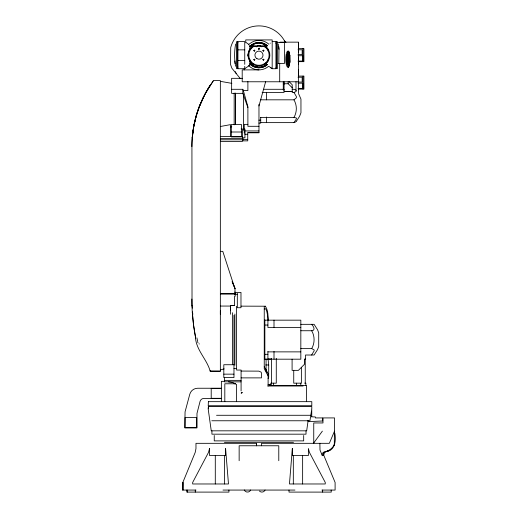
<?xml version="1.0" encoding="UTF-8"?>
<svg xmlns="http://www.w3.org/2000/svg" width="518" height="518" viewBox="0 0 518 518"><rect width="100%" height="100%" fill="white"/><g stroke="black" fill="none" stroke-linecap="round" stroke-linejoin="round"><path stroke-width="0.78" d="M220.351 314.173L220.351 310.794M230.51 307.86L230.51 310.502M256.423 443.324L256.423 445.765L256.423 443.324L195.972 443.324L195.979 448.536L195.202 452.421L182.835 482.446L182.848 490.067L195.985 490.067M288.409 62.678C288.176 62.846 288.027 56.566 288.319 54.817C289.478 54.196 289.083 48.439 288.83 54.396C287.859 55.717 287.063 62.464 289.076 63.002L289.374 65.223L289.076 63.002M288.073 54.053C287.755 53.315 289.271 47.837 287.652 54.422L287.322 62.639A1.276 0.337 -90 0 0 287.529 63.818L288.487 64.284L288.591 66.919A8.126 2.15 -90 0 0 289.057 66.116L289.031 64.251L288.96 66.116A8.126 2.15 90 0 1 288.494 66.919M289.433 53.691L289.225 60.904L289.853 62.885L289.601 62.141C287.522 61.04 288.83 55.834 289.53 53.691C288.487 55.724 289.173 61.59 289.122 61.869M334.311 444.884L334.511 417.922L322.986 417.922L322.986 422.953L313.753 422.953L313.746 443.324M289.329 55.167L289.342 61.286L289.756 62.885L289.504 62.141M288.694 53.05L288.319 54.461A1.392 0.369 -90 0 0 287.93 55.316L287.924 62.561L287.801 55.853A1.392 0.369 90 0 1 288.176 54.461L288.222 54.461C288.688 53.548 289.212 51.878 288.267 51.14M289.679 55.776C289.983 53.192 288.163 61.111 290.002 61.435M278.801 63.643L278.982 49.307L278.257 44.069M289.905 61.435L289.782 54.999M334.511 443.673C333.87 447.235 330.108 449.741 327.13 451.333M287.743 53.445L287.872 51.042A8.126 2.15 -90 0 0 285.794 59.745A8.126 2.15 -90 0 0 288.176 67.249L287.807 64.374C285.23 63.533 286.745 56.779 287.192 54.273L287.516 54.241A1.399 0.369 -90 0 0 287.84 53.445L287.872 52.836L287.749 53.704A1.399 0.369 90 0 1 287.574 54.086L287.574 54.086M288.863 54.539L288.617 61.642L288.973 62.594L289.012 52.124M287.516 63.539C287.587 63.623 286.933 56.514 287.652 54.422M288.176 54.053L288.267 53.199M287.911 55.076L287.93 55.316M308.061 420.972L306.675 430.827L211.253 430.827L208.158 408.773L208.391 406.539L208.767 406.539M211.81 420.765L309.926 420.765L311.752 409.168L311.752 416.815M289.53 53.691L289.258 55.012M307.575 420.765L308.385 420.972L308.385 421.613L322.682 420.985L322.682 417.922L315.365 417.922L315.365 416.971L311.674 416.809M288.694 54.824L289.148 54.448L288.914 52.124M289.277 64.128L289.193 63.338M193.654 126.891C195.927 114.219 200.401 101.949 206.831 90.792M289.277 65.229A8.126 2.15 90 0 0 289.536 64.187L289.556 62.885L288.798 62.548M289.756 62.885L289.763 62.354M235.612 44.069C234.272 51.308 234.272 58.994 235.612 66.233M258.968 105.957L265.617 81.773M289.012 53.373L288.921 54.157M287.192 54.273L287.153 54.396A1.412 0.376 -90 0 0 286.933 55.685L286.959 63.436L286.836 62.866L287.315 64.374L286.94 63.934M289.303 53.574L289.232 54.241M287.516 54.804L287.419 55.711M334.511 431.131L329.344 443.324L261.506 443.324L261.506 445.765M288.416 54.817L288.325 55.64M203.814 96.387L199.572 105.905L196.309 115.527L193.667 126.787L192.223 138.079L193.771 126.224L196.147 116.077L199.093 107.148L203.542 96.931L207.744 89.232L213.494 80.568L220.351 80.588L220.351 371.179L210.191 371.153C206.753 358.883 195.81 349.883 195.39 336.551A203.289 201.088 -59.3 0 1 191.861 299.028M288.791 54.824L288.72 55.497M237.322 43.389L237.93 42.204L237.322 41.984M276.547 66.913L275.932 68.104L276.547 68.324M237.93 66.932L237.322 68.111L237.93 68.324M275.932 43.376L276.547 42.198L275.932 41.984M205.51 93.156L207.912 88.96M207.498 89.646L210.114 85.444M334.078 445.441L333.236 446.548M208.612 87.814L209.984 85.645M288.319 54.817L288.824 54.157M289.834 55.523L289.879 61.105M210.353 85.088L210.658 84.622L210.263 85.217M266.394 47.805L266.187 47.028L264.245 45.908M286.946 54.701L287.296 54.273M213.183 80.989L205.232 93.667L199.087 107.161A111.707 111.396 72.7 0 0 191.932 146.607L192.023 305.607M313.753 442.968L322.371 431.131M287.419 54.804L287.749 54.422M296.549 121.024L299.579 116.317L300.952 112.82L300.952 99.1L298.698 93.959M311.596 355.018L314.083 350.977A2.81 1.463 -53.2 0 0 314.102 349.883L311.713 348.62L300.829 348.62M260.716 122.624L293.952 122.624L296.361 118.9A2.817 1.185 -49.1 0 0 296.387 118L293.952 117.431L260.716 117.431M264.245 64.4L267.424 61.985L268.11 61.033L268.11 59.564M325.168 451.813L324.067 452.81L323.789 455.672L323.569 454.195L324.067 452.81L326.586 451.456C335.308 450.284 336.098 440.164 334.829 433.262M329.208 450.265C326.923 451.884 320.759 451.197 322.306 455.672L319.994 450.019L319.871 443.324M241.187 393.045L242.029 392.45L241.187 393.045L242.133 392.786M244.742 64.349L244.742 41.576L237.93 41.576L237.93 68.726L244.742 68.726L249.818 65.21L249.818 59.466M250.906 46.173C255.251 42.146 262.432 42.055 266.848 46.018M266.375 64.582C261.862 68.525 254.72 67.826 250.427 63.856A12.192 12.192 0 0 0 266.912 64.4M264.685 64.4L264.413 64.297M260.716 99.268L260.716 99.819L293.952 99.819L296.361 97.798A2.817 1.671 58.5 0 0 296.387 96.575L293.952 92.405A18.033 3.134 0 0 0 293.952 89.297L292.217 89.297M259.932 45.804L261.35 46.575L264.478 46.614A10.159 10.159 0 0 1 266.64 61.81A10.159 10.159 0 0 1 251.288 61.81A10.159 10.159 0 0 1 253.451 46.614L256.578 46.575L258.003 45.804M327.085 451.456L329.94 450.265M268.11 320.778C268.065 315.915 268.233 310.366 265.371 306.216L264.251 306.65L264.251 368.719L267.864 375.466A21.75 4.876 82.4 0 1 268.11 375.938M235.47 383.553L234.317 383.78M300.829 330.737L311.713 330.737C316.064 330.588 313.377 325.861 311.596 324.333M256.268 46.614L256.876 46.452M220.351 369.91L224.164 368.887M249.818 46.601L250.026 45.422M220.351 126.502L230.51 124.631L230.51 136.623M230.51 126.968L231.734 126.755M264.601 46.808L266.071 46.626M326.036 451.456L326.359 451.443M272.177 41.576L275.932 41.576L275.932 68.726L272.177 68.726L272.177 39.912L245.752 39.912L245.752 42.813M277.713 42.554L284.531 42.554M253.684 45.908C251.359 46.452 248.821 50.091 248.31 52.972A8.961 7.343 90 0 0 248.31 57.33L250.019 61.338L251.981 63.487L253.684 64.4M258.087 45.908L260.055 45.908M298.264 48.647L303.917 48.647L303.917 61.655L298.264 61.655M298.025 49.786L302.175 49.786L302.175 54.623L298.025 54.623M237.93 49.857L244.742 49.857M288.17 51.14L288.694 51.56M288.487 54.053L288.597 51.56M298.09 55.743L302.823 55.743L302.823 61.066L298.09 61.066M237.93 60.451L244.742 60.451M289.704 60.988L289.795 61.435M287.904 62.995L288.254 63.384L287.801 62.05L288.021 63.28L288.947 63.798L288.96 64.789L288.688 63.384M278.153 63.384L284.531 63.384L284.531 42.146M288.85 63.798L288.584 63.384M289.536 64.187L289.381 62.594M253.522 64.297L253.244 64.4M288.254 63.915L288.487 64.284L288.157 63.915M287.71 64.374L288.073 64.789L287.807 64.374M258.968 69.885L242.197 69.885L242.197 81.773L298.549 81.773L298.549 42.146L280.024 42.146L280.024 42.554M298.264 76.088L303.917 76.088L303.917 89.09L298.264 89.09M298.025 77.221L302.175 77.221L302.175 82.058L298.025 82.058M242.469 78.328L231.63 78.328L231.63 93.357L242.806 93.357L247.889 107.556M283.275 83.016L284.084 83.016M298.09 83.178L302.823 83.178L302.823 88.5L298.09 88.5M283.275 83.275L284.084 83.275M284.084 83.741L288.15 83.741L292.217 87.743M283.275 84.188L284.084 84.188M231.63 89.297L242.806 89.297A37.71 6.481 72.5 0 1 243.324 90.488M263.558 89.297L283.346 89.297M283.275 89.394L284.084 89.394M284.084 90.022L283.275 90.022L283.275 81.779L284.084 81.773L284.084 92.405L262.134 92.405M293.952 92.405L292.217 92.405L292.217 84.745L289.199 81.773M258.883 120.163L260.716 120.163M258.883 123.103L260.716 123.103L260.716 117.346M247.889 124.372L244.231 124.372L244.231 132.971L244.943 132.971M258.968 126.301L247.889 126.301L247.889 106.663L243.324 90.54L247.889 90.54L247.889 81.572M241.116 128.95L242.502 128.95L242.502 141.414L220.351 141.414M244.231 129.099L244.943 129.099L244.943 137.794L243.11 137.794L243.11 140.864L247.74 140.864L247.74 132.789L258.968 132.789L258.968 104.345M244.943 130.937L258.968 130.937M231.326 132.006L241.485 132.006M247.889 132.381L258.968 132.381M244.943 134.279L247.74 134.279M220.351 136.623L241.485 136.577L241.485 124.527L231.326 124.527L231.326 136.907L242.502 136.907M220.351 138.643L242.502 138.643M243.11 139.374L247.74 139.374M220.351 139.815L242.502 139.815M220.351 251.347L222.792 251.347L234.984 288.824M234.984 291.919L235.185 296.29L234.576 296.29L234.576 305.542L230.51 305.542M220.351 293.512L234.984 293.512M220.351 294.107L235.185 294.107M235.593 294.295L237.322 294.295M234.576 305.406L230.51 305.406L230.51 308.093M220.351 306.06L230.51 306.06M264.86 320.169L300.829 320.169L300.829 359.188L264.86 359.188M300.829 324.333L314.089 324.333L317.528 329.701L318.712 332.815L318.712 346.536L317.528 349.65L314.089 355.018L305.503 355.018L305.503 359.188L304.487 359.188L304.487 364.271L298.394 370.364L292.094 370.364L292.094 359.188M264.86 325.045L267.91 325.045M300.829 327.48L267.91 327.48L267.91 320.169M267.91 351.871L300.829 351.871M264.86 354.312L267.91 354.312M268.175 358.98L271.633 358.98M265.734 364.97L268.712 364.97L268.7 377.182L268.11 378.606M233.968 368.628L236.609 368.628M241.084 371.063L258.87 371.134L261.027 372.092L261.506 373.115L261.506 377.881L241.084 377.881M223.808 374.151L233.968 374.151M224.417 380.367L241.084 380.367M224.579 381.339L221.367 381.339L221.367 401.664M241.084 381.844L224.417 381.844L224.417 377.311M304.642 383.171L305.847 383.171L305.847 385.606M235.036 383.78L224.812 383.78L224.812 401.664M268.059 384.589L271.361 384.589M269.82 385.606L306.559 385.606L306.559 401.664M267.702 386.014L303.082 386.014M221.367 388.247L197.63 388.247A8.126 8.126 0 0 0 189.776 394.276L185.062 411.868L184.784 427.881L196.982 427.881L196.982 413.435L200.052 401.424A4.066 4.066 0 0 1 203.982 398.413L221.367 398.413M221.367 388.351L211.208 388.351L211.208 398.31L221.367 398.31M208.916 406.539L311.804 406.539L311.804 408.773M216.543 415.281L310.891 415.281M224.417 442.307L293.512 442.307M222.986 490.067L294.949 490.067M321.943 490.067L335.107 490.067L335.101 482.446L324.151 456.177M240.98 306.144L265.371 306.216M220.351 371.179L210.172 371.153L210.191 370.558M261.584 43.635L263.578 43.862L261.363 43.577M257.012 66.744L254.357 66.44L257.31 66.822M228.464 381.844L232.88 382.562L236.609 384.596L236.609 401.664M220.351 81.332L231.87 83.366M251.444 46.575L250.427 46.387L250.427 45.921M261.053 46.452L261.668 46.614M251.748 63.461L252.052 64.387M252.052 63.947L251.444 63.74L251.444 62.102M250.427 63.856L251.754 64.4M250.026 45.487L249.818 49.061M269.127 66.531L271.16 67.987M270.649 67.651L272.177 68.654M246.264 42.638L248.705 44.315M288.979 63.002L289.29 63.338M266.634 47.442L268.11 49.275L268.11 50.745M288.727 62.406L288.617 61.642M240.378 78.671L231.883 68.24L230.51 64.394L230.724 47.468A29.267 29.267 0 0 1 284.511 40.877A4.066 4.066 0 0 0 285.994 42.392M284.511 40.877L285.153 41.731M266.394 62.503L266.634 62.859M264.251 366.608L268.11 373.808L268.11 386.014M235.256 71.581L236.273 73.634M192.813 313.772L192.974 314.102M232.168 281.643L234.984 288.248L234.984 294.302M232.168 281.831L234.984 288.455M268.712 364.97L268.11 359.382M289.342 61.286L289.225 60.904L289.4 61.616M266.077 369.774L266.893 372.429M192.418 312.71L192.314 312.024M195.668 337.989L193.596 325.252L192.32 312.153M289.685 54.999L289.763 55.536M288.39 64.284L288.591 66.919M289.458 62.885L289.536 63.552M287.976 64.789L288.176 67.249M186.648 490.067L186.81 492.1L228.943 492.1L228.904 490.067M331.119 490.067L331.28 492.1L289.025 492.1L288.986 490.067M278.801 46.665L278.982 49.34M234.881 60.969L235.068 63.643M230.51 309.667L230.51 314.238M322.649 490.067L322.649 492.1M306.015 430.827L306.015 434.181L211.92 434.181L211.92 430.827M305.251 358.346L305.251 383.171M303.678 435.502L303.678 440.883L214.251 440.883L214.251 435.502M303.004 48.647L303.004 61.655M303.004 76.088L303.004 89.09M302.635 455.516L302.635 483.974M301.379 367.372L301.379 383.171L293.738 383.171L293.738 370.383M300.777 383.171L300.777 385.606M298.433 42.955L298.433 52.609M298.433 57.692L298.433 64.297M298.433 69.38L298.433 76.489M298.433 81.572L298.433 93.357M296.451 383.171L296.451 385.606M295.992 81.773L295.992 90.462M293.324 455.516L293.324 483.974M288.15 81.773L288.15 83.741M279.701 63.384L279.701 81.773M278.781 460.709L278.781 445.765L239.148 445.765L239.148 460.709M277.357 41.569L277.357 68.732M276.547 41.576L276.547 68.726M276.282 358.346L276.282 383.171L270.817 383.171L270.817 385.606M274.003 320.169L274.003 327.48M274.003 351.437L274.003 359.188M273.569 383.171L273.569 385.606M271.419 358.346L271.419 383.171M270.143 43.065L270.143 43.415M270.04 384.589L270.04 385.606M267.91 351.437L267.91 359.188M266.401 92.405L266.401 99.819M266.401 117.01L266.401 122.624M266.077 46.141L266.077 47.261M266.077 63.015L266.077 64.167M266.077 358.98L266.077 371.264M264.86 319.859L264.86 359.492M251.444 47.973L251.444 46.18L250.427 45.985A18.376 12.348 72.7 0 1 252.052 46.367M244.742 66.369L244.742 68.726M244.231 68.415L244.231 69.885M243.421 93.952L243.421 130.348M242.806 89.297L242.806 93.357M241.084 390.954L241.084 370.046L236.609 370.046L236.609 306.28M237.322 41.576L237.322 68.726M237.322 293.317L237.322 307.724L240.98 307.724L240.98 292.424L235.593 292.424L235.593 294.761M236.506 41.569L236.506 68.732M235.593 93.136L235.593 124.346M235.392 93.221L235.392 124.255M234.881 314.07L234.881 365.281M234.168 93.085L234.168 124.838M233.968 315.287L233.968 364.063M232.543 312.71L232.543 364.458M224.611 455.516L224.611 483.974M215.294 455.516L215.294 483.974M195.286 490.067L195.286 492.1M187.458 490.067L187.458 492.1M311.713 330.737A18.033 18.033 0 0 1 311.713 348.62M264.251 309.091A31.43 4.306 -88.6 0 1 268.117 320.545M256.339 46.821A8.741 8.741 0 0 1 257.181 46.601M260.651 46.575A8.741 8.741 0 0 1 261.473 46.782M267.489 64.433A12.6 12.6 0 0 1 249.929 63.928M249.929 46.374A12.6 12.6 0 0 1 267.489 45.869M250.427 46.445A12.192 12.192 0 0 1 266.938 45.927M251.152 46.329A11.784 11.784 0 0 1 252.195 45.5M264.983 45.014A11.784 11.784 0 0 1 266.09 45.759M267.592 64.472A12.704 12.704 0 0 1 249.896 64.044M250.071 46.083A12.704 12.704 0 0 1 267.534 45.778M268.602 66.298A14.737 14.737 0 0 1 248.549 65.572M248.446 44.833A14.737 14.737 0 0 1 268.868 44.237M293.952 99.819A18.033 17.754 0 0 1 293.952 117.431M296.322 121.07A18.033 3.134 0 0 1 293.946 122.624M197.649 341.084A24.411 12.128 77 0 1 196.905 337.865M197.967 342.774A23.213 14.465 77.2 0 1 197.643 341.718M192.418 308.191A18.758 16.615 -78.5 0 1 192.074 305.601M191.874 146.607A112.011 110.315 57 0 1 193.628 126.884M199.21 344.056A21.853 16.039 79.1 0 1 199.067 343.661M250.66 490.009A3.458 3.458 0 0 1 244.282 489.95M265.086 490.009A3.458 3.458 0 0 1 259.447 491.064M248.096 55.018L248.109 55.756L248.705 55.763L248.705 54.545L248.109 54.545L248.096 55.018M292.346 448.536L289.452 483.974L325.259 483.974L325.259 482.446L309.44 452.421L308.385 448.536L308.385 455.516L292.346 455.516L292.346 448.536M182.925 482.446L182.848 490.067L182.925 482.446M208.391 401.664L208.217 405.724L311.804 405.724L311.804 401.664L208.391 401.664M209.544 448.536L208.489 452.421L192.67 482.446L192.67 483.974L228.483 483.974L225.589 448.536L225.589 455.516L209.544 455.516L209.544 448.536M208.566 406.539L208.398 408.773L208.605 406.539M253.969 50.434C254.338 52.428 255.633 49.275 253.969 50.434C254.338 52.428 255.639 49.275 253.969 50.434M253.969 59.486C254.338 61.48 255.633 58.333 253.969 59.486C254.338 61.48 255.639 58.327 253.969 59.486M258.398 48.517C258.845 50.913 260.405 47.132 258.404 48.517C258.845 50.913 260.405 47.125 258.398 48.517M263.021 50.434C263.397 52.428 264.692 49.275 263.021 50.434C263.39 52.428 264.692 49.275 263.021 50.434M263.021 59.486C263.397 61.48 264.692 58.333 263.021 59.486C263.39 61.48 264.692 58.327 263.021 59.486M259.725 45.804L258.968 46.244L258.204 45.804L253.412 45.804A10.872 10.872 0 0 0 250.667 62.173A10.872 10.872 0 0 0 267.269 62.173A10.872 10.872 0 0 0 264.517 45.804L259.725 45.804M292.217 91.55L284.084 91.55L292.217 91.569M233.968 364.73L223.808 364.73L223.808 377.577L233.968 377.577L233.968 364.73M196.672 417.514L185.088 417.514L185.088 427.674L196.672 427.674L196.672 417.514M256.934 58.67A4.066 4.066 0 0 0 263.027 55.154A4.066 4.066 0 0 0 256.934 51.632A4.066 4.066 0 0 0 256.934 58.67"/></g></svg>
